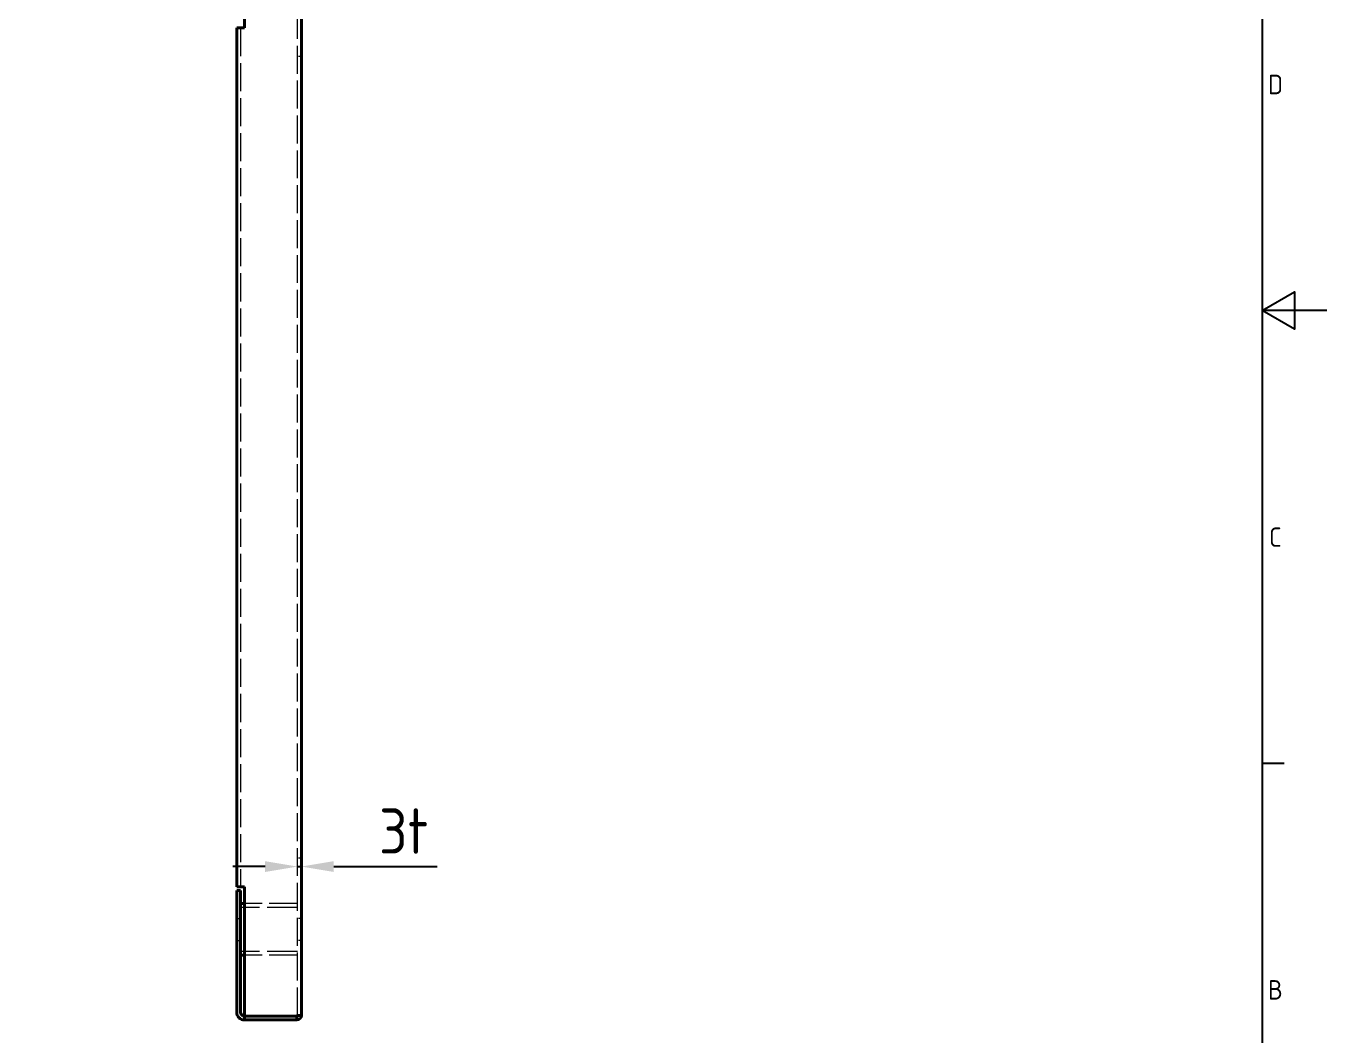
# Model space of a CAD drawing. Header units: millimetres. Extents: x 0 to 51860, y 0 to 5940.
# Drawn here: x 48013 to 49018, y 489 to 1270 of the extents above; entities that cross this region are included whole.
import ezdxf

# ---------------------------------------------------------------- set-up
doc = ezdxf.new("R2010")
doc.units = ezdxf.units.MM
doc.header["$LTSCALE"] = 10
doc.linetypes.add('DASHED', pattern=[0.2067, 0.1654, -0.0413])
for name, color, linetype, lineweight in [('가려진 것(ISO)', 2, 'DASHED', 18), ('가시적인 것(ISO)', 3, 'Continuous', 40), ('경계(ISO)', 7, 'Continuous', 25), ('기호(ISO)', 5, 'Continuous', 25), ('치수(ISO)', 2, 'Continuous', 25)]:
    doc.layers.add(name, color=color, linetype=linetype, lineweight=lineweight)
doc.styles.add('문자 텍스트_PSTEK_POSCO', font='isocp.shx')
doc.styles.add('치수 텍스트_PSTEK_POSCO', font='isocp.shx')
doc.dimstyles.new('치수_PSTEK_POSCO', dxfattribs={"dimscale": 10, "dimtxt": 3.5, "dimasz": 2.5, "dimexe": 2, "dimexo": 2.5, "dimgap": 1, "dimtad": 1, "dimrnd": 1e-08, "dimdsep": 46, "dimtxsty": '치수 텍스트_PSTEK_POSCO', "dimcen": 0.09, "dimdle": 10, "dimclrd": 7, "dimclre": 7, "dimclrt": 2, "dimadec": 1, "dimazin": 2, "dimtfac": 1, "dimtmove": 0, "dimatfit": 3, "dimfxl": 0, "dimtolj": 1, "dimlwd": -1, "dimlwe": -1, "dimarcsym": 0})
doc.dimstyles.new('치수_PSTEK_POSCO$7', dxfattribs={"dimscale": 10, "dimtxt": 3.5, "dimasz": 2.5, "dimexe": 2, "dimexo": 2.5, "dimgap": 1, "dimtad": 1, "dimrnd": 1e-08, "dimdsep": 46, "dimtxsty": '치수 텍스트_PSTEK_POSCO', "dimcen": 0.09, "dimdle": 10, "dimclrd": 7, "dimclre": 7, "dimclrt": 2, "dimadec": 1, "dimazin": 2, "dimtfac": 1, "dimtmove": 0, "dimatfit": 3, "dimfxl": 0, "dimtolj": 1, "dimlwd": -1, "dimlwe": -1, "dimarcsym": 0})

# ---------------------------------------------------------------- blocks, each defined once
blk = doc.blocks.new('*D332')
at = {"layer": 'Defpoints', "color": 0}
for p in [(48225.36147801171, 620.1764000143792), (48222.36147801171, 607.4362849021026), (48225.36147801171, 607.4362849021024)]:
    blk.add_point(p, dxfattribs=at)
at = {"layer": '치수(ISO)', "color": 7}
for p, q in [((48197.36147801171, 620.1764000143792), (48172.36147801171, 620.1764000143792)), ((48222.36147801171, 620.1764000143792), (48225.36147801171, 620.1764000143792)), ((48250.36147801171, 620.1764000143792), (48330.36147801171, 620.1764000143792))]:
    blk.add_line(p, q, dxfattribs=at)
for points in [[(48197.36147801171, 624.3430666810458), (48197.36147801171, 616.0097333477125), (48222.36147801171, 620.1764000143792)], [(48250.36147801171, 624.3430666810458), (48250.36147801171, 616.0097333477125), (48225.36147801171, 620.1764000143792)]]:
    blk.add_solid(points, dxfattribs=at)
at = {"layer": '치수(ISO)', "color": 2, "insert": (48285.36147801171, 647.6764000143792), "char_height": 35, "attachment_point": 4, "style": '치수 텍스트_PSTEK_POSCO'}
blk.add_mtext('\\A1;3t', dxfattribs=at)

msp = doc.modelspace()

# ---------------------------------------------------------------- linework, layer by layer
at = {"layer": '가려진 것(ISO)', "ltscale": 13.04729080200195}
msp.add_line((48222.36147801171, 505.0559958065718), (48222.36147801171, 1368.055995806572), dxfattribs=at)
at = {"layer": '가려진 것(ISO)', "ltscale": 13.11177635192871}
msp.add_line((48178.36147801171, 1268.555995806572), (48178.36147801171, 604.5559958065718), dxfattribs=at)
at = {"layer": '가려진 것(ISO)', "ltscale": 1.142717957496643}
for p, q in [((48225.36147801166, 1246.555995806572), (48222.36147801166, 1246.555995806572)), ((48225.36147801166, 626.5559958065717), (48222.36147801166, 626.5559958065717)), ((48175.36147801168, 580.0559958065722), (48178.36147801168, 580.0559958065722)), ((48225.36147801168, 580.0559958065719), (48222.36147801168, 580.0559958065719)), ((48175.36147801168, 563.0559958065722), (48178.36147801168, 563.0559958065722)), ((48225.36147801168, 563.0559958065718), (48222.36147801168, 563.0559958065718))]:
    msp.add_line(p, q, dxfattribs=at)
at = {"layer": '가려진 것(ISO)', "ltscale": 14.19125938415527}
for p, q in [((48222.36147801168, 588.5559958065572), (48178.36147801169, 588.5559958065572)), ((48222.36147801168, 554.5559958065863), (48178.36147801169, 554.5559958065863))]:
    msp.add_line(p, q, dxfattribs=at)
at = {"layer": '가려진 것(ISO)', "ltscale": 13.22367382049561}
for p, q in [((48222.36147801168, 591.5559958065718), (48181.36147801168, 591.5559958065718)), ((48222.36147801168, 551.5559958065719), (48181.36147801168, 551.5559958065719))]:
    msp.add_line(p, q, dxfattribs=at)
at = {"layer": '가시적인 것(ISO)'}
for p, q in [((48181.36147801171, 1368.485285128453), (48181.36147801171, 1268.555995806572)), ((48225.36147801171, 1368.055995806572), (48225.36147801171, 505.0559958065717)), ((48181.36147801171, 1268.555995806572), (48175.36147801171, 1268.555995806572)), ((48175.36147801171, 604.5559958065718), (48175.36147801171, 1268.555995806572)), ((48175.36147801171, 604.5559958065718), (48181.36147801171, 604.5559958065718)), ((48181.36147801171, 604.5559958065718), (48181.36147801171, 504.6267064846904)), ((48178.36147801171, 601.555995806572), (48175.36147801171, 601.555995806572)), ((48175.36147801171, 601.555995806572), (48175.36147801171, 507.555995806572)), ((48178.36147801171, 507.555995806572), (48178.36147801171, 601.555995806572)), ((48181.36147801168, 591.5559958065718), (48178.36147801169, 591.5559958065718)), ((48181.36147801168, 551.5559958065719), (48178.36147801169, 551.5559958065719)), ((48221.86147801171, 504.6267064846904), (48181.36147801171, 504.6267064846904)), ((48181.36147801171, 504.5559958065717), (48181.36147801171, 501.5559958065716)), ((48221.86147801171, 504.5559958065719), (48181.36147801171, 504.5559958065717)), ((48221.86147801171, 505.0559958065717), (48221.86147801171, 504.6267064846904)), ((48221.86147801171, 505.0559958065717), (48225.36147801171, 505.0559958065717)), ((48221.86147801171, 504.5559958065719), (48221.86147801171, 501.5559958065718)), ((48181.36147801171, 501.5559958065716), (48221.86147801171, 501.5559958065718))]:
    msp.add_line(p, q, dxfattribs=at)
for centre, radius, start, end in [((48181.36147801171, 507.555995806572), 6.000000000000147, 180, 270), ((48181.36147801171, 507.555995806572), 3.000000000000327, 180, 270), ((48221.86147801171, 505.0559958065718), 3.499999999999872, 270, 0), ((48221.86147801171, 505.0559958065718), 0.4999999999998817, 270, 0)]:
    msp.add_arc(centre, radius, start, end, dxfattribs=at)
at = {"layer": '경계(ISO)'}
msp.add_line((48968.15717341211, 700), (48985.1571810415, 700), dxfattribs=at)
at = {"layer": '경계(ISO)', "flags": 128}
for points in [[(46098.15709711816, 50), (46098.15709711816, 2050), (48968.15717341211, 2050), (48968.15717341211, 50), (46098.15709711816, 50)], [(49018.15717341211, 1050), (48968.15717341211, 1050), (48993.15717341211, 1064.433765411377), (48993.15717341211, 1035.566234588623), (48968.15717341211, 1050)]]:
    msp.add_lwpolyline(points, dxfattribs=at)

# ---------------------------------------------------------------- texts
at = {"layer": '경계(ISO)', "color": 2, "char_height": 15.00000059604645, "attachment_point": 7, "style": '문자 텍스트_PSTEK_POSCO'}
for s, insert in [('D', (48972.54844813263, 1217.356972279958)), ('C', (48973.37979471898, 867.3569722799584)), ('B', (48972.54844813263, 517.3569722799584))]:
    msp.add_mtext(s, dxfattribs=dict(at, insert=insert))

# ---------------------------------------------------------------- dimensions: what is measured, and where the dimension line sits
at = {"layer": '치수(ISO)', "color": 7}
dim = msp.add_linear_dim(base=(48225.36147801171, 620.1764000143792), p1=(48222.36147801171, 607.4362849021026), p2=(48225.36147801171, 607.4362849021024), text='<>t', dimstyle='치수_PSTEK_POSCO', override={"dimdec": 2, "dimse1": 1, "dimse2": 1, "dimtp": 0, "dimtm": -0, "dimtdec": 2, "dimtofl": 1, "dimatfit": 1}, dxfattribs=at)
dim.commit()
dim.dimension.update_dxf_attribs({"geometry": '*D332', "text_midpoint": (48302.86147801171, 620.1764000143792), "dimtype": 160})

# ---------------------------------------------------------------- leaders
at = {"layer": '기호(ISO)', "color": 7, "annotation_type": 0, "has_hookline": 1, "hookline_direction": 0, "text_width": 432.1014432402112}
msp.add_leader([(47766.03575598284, 501.5559958065719), (47797.34479428221, 426.5339116058803), (47822.34479428221, 426.5339116058803)], dimstyle='치수_PSTEK_POSCO$7', override={"dimtad": 0}, dxfattribs=at)

doc.saveas('drawing.dxf')
